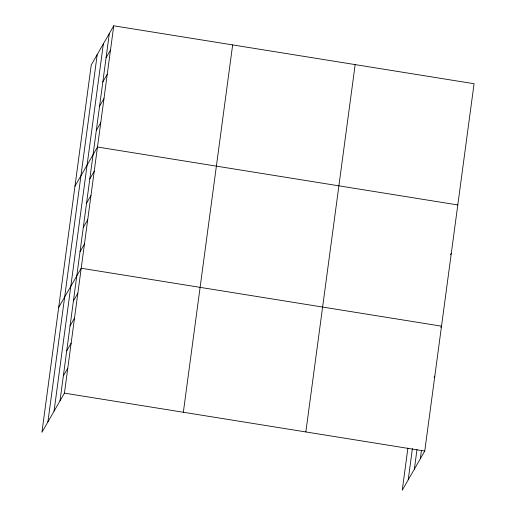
<?xml version="1.0" encoding="UTF-8"?>
<svg xmlns="http://www.w3.org/2000/svg" width="516" height="516" viewBox="0 0 516 516"><rect width="100%" height="100%" fill="white"/><g stroke="black" fill="none" stroke-linecap="round" stroke-linejoin="round"><path stroke-width="0.77" d="M47.898 421.901L97.214 54.561M54.045 411.207L103.361 43.866M60.011 400.829L109.334 33.488M113.752 25.8L91.248 64.939L41.931 432.279L64.436 393.14L113.752 25.8L474.069 83.721L424.752 451.061L402.248 490.2L407.904 448.049M183.341 412.258L232.658 44.918M305.846 431.95L355.163 64.61M408.214 479.822L412.407 448.598M414.361 469.128L416.986 449.617M420.334 458.75L421.482 450.165M106.077 57.734L110.495 50.046M102.819 81.98L107.244 74.291M99.569 106.219L103.987 98.537M96.311 130.464L100.73 122.776M74.975 186.16L97.479 147.021L457.795 204.949M89.803 178.955L94.222 171.267M86.546 203.201L90.964 195.512M83.289 227.446L87.714 219.758M80.038 251.692L84.456 244.004M58.695 307.381L81.199 268.243L441.522 326.17L440.787 327.447M73.427 300.912L77.845 293.223M70.073 325.893L74.491 318.204M66.719 350.874L71.137 343.185M63.365 375.848L67.79 368.16M450.552 254.717L451.287 253.433M434.079 377.409L434.814 376.125M64.436 393.14L424.752 451.061"/></g></svg>
